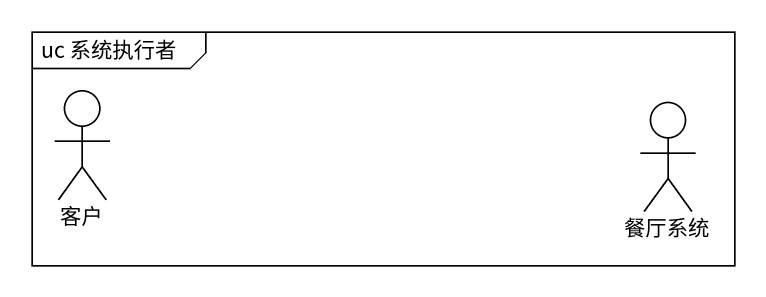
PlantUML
@startuml
mainframe uc 系统执行者
actor 客户
actor 餐厅系统
@enduml
